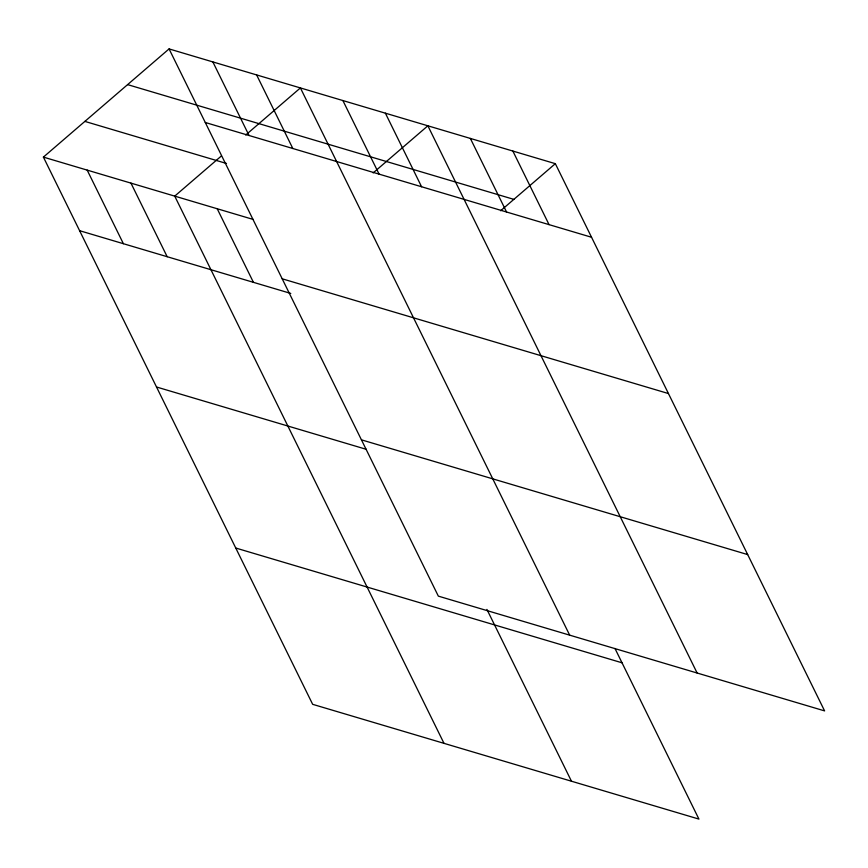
<?xml version="1.0" encoding="UTF-8"?>
<svg xmlns="http://www.w3.org/2000/svg" width="868" height="868" viewBox="0 0 868 868"><rect width="100%" height="100%" fill="white"/><g stroke="black" fill="none" stroke-linecap="round" stroke-linejoin="round"><path stroke-width="1.3" d="M614.978 648.472L698.924 819.088L312.664 704.328L43.4 157.108L169.076 48.912L555.336 163.672L824.6 710.892L438.34 596.132L169.076 48.912M221.286 156.045L174.728 196.125L443.993 743.344M245.709 135.017L300.404 87.928L569.668 635.148M373.164 172.895L427.87 125.795L697.134 673.025M500.63 210.761L555.336 163.672M127.607 84.619L513.856 199.369M205.282 122.496L591.542 237.257M84.869 121.401L226.505 163.477M43.4 157.108L253.272 219.463M282.198 278.802L668.447 393.551M79.606 230.693L290.769 293.427M361.435 439.837L747.695 554.587M156.522 386.998L366.383 449.353M235.76 548.034L622.02 662.794M512.847 151.043L549.053 224.628M470.358 138.424L506.565 212.009M385.381 113.176L421.588 186.761M342.893 100.547L379.099 174.142M256.624 74.919L292.831 148.515M486.926 609.412L571.459 781.222M212.855 61.921L249.062 135.506M217.217 208.754L253.423 282.339M130.949 183.115L167.166 256.711M87.18 170.117L123.386 243.702"/></g></svg>
